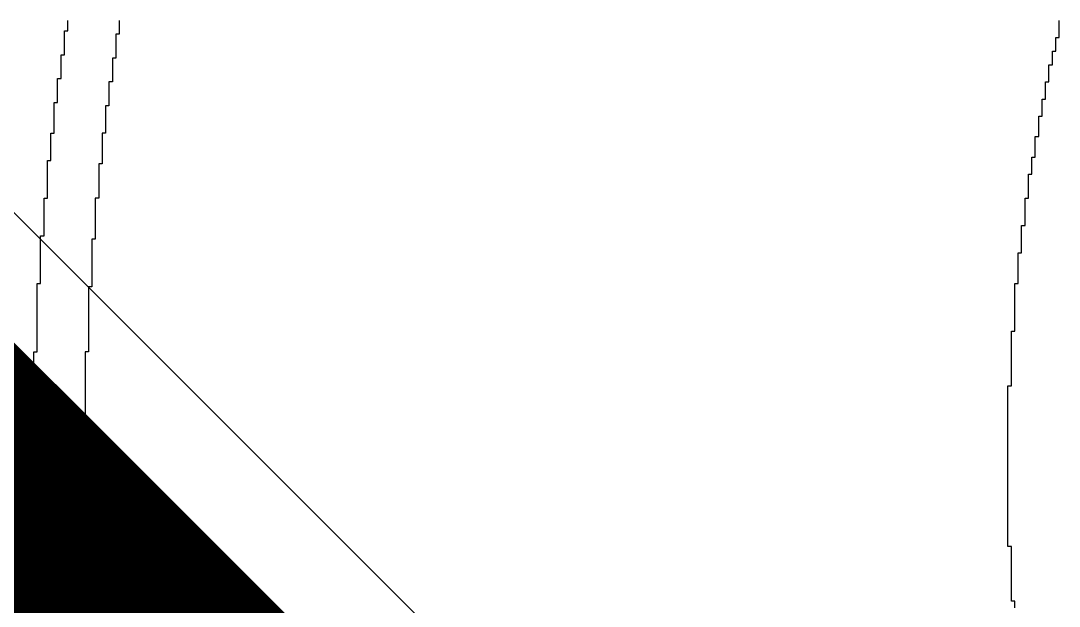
# Model space of a CAD drawing. Header units: millimetres. Extents: x 38.3 to 116.8, y 314 to 397.1.
# Drawn here: x 90.455 to 93.473, y 378.341 to 380.044 of the extents above; entities that cross this region are included whole.
import ezdxf

# ---------------------------------------------------------------- set-up
doc = ezdxf.new("R2010")
doc.units = ezdxf.units.MM
doc.layers.add('BottomLayer', color=5, linetype='Continuous')
doc.layers.add('TopOverlay', color=2, linetype='Continuous')

# ---------------------------------------------------------------- blocks, each defined once
blk = doc.blocks.new('4S6TMP_L____85')
at = {"layer": 'TopOverlay'}
for p, q in [((-8.3407, 1.3207), (-8.3407, 1.3307)), ((-8.1917, 1.3307), (-8.1917, 1.3207)), ((-5.4598, 1.3207), (-5.4598, 1.3307)), ((-8.3506, 1.2909), (-8.3506, 1.3009)), ((-8.3506, 1.3009), (-8.3407, 1.3009)), ((-8.3407, 1.3108), (-8.3407, 1.3207)), ((-8.3407, 1.3009), (-8.3407, 1.3108)), ((-8.1917, 1.3207), (-8.1917, 1.3108)), ((-8.1917, 1.3108), (-8.1917, 1.3009)), ((-8.1917, 1.3009), (-8.1917, 1.2909)), ((-5.4598, 1.3108), (-5.4598, 1.3207)), ((-5.4598, 1.3009), (-5.4598, 1.3108)), ((-5.4598, 1.2909), (-5.4598, 1.3009)), ((-8.3506, 1.281), (-8.3506, 1.2909)), ((-8.3506, 1.2711), (-8.3506, 1.281)), ((-8.3506, 1.2611), (-8.3506, 1.2711)), ((-8.1917, 1.2909), (-8.2016, 1.2909)), ((-8.2016, 1.2909), (-8.2016, 1.281)), ((-8.2016, 1.281), (-8.2016, 1.2711)), ((-8.2016, 1.2711), (-8.2016, 1.2611)), ((-5.4698, 1.2711), (-5.4698, 1.281)), ((-5.4698, 1.281), (-5.4598, 1.281)), ((-5.4698, 1.2611), (-5.4698, 1.2711)), ((-5.4598, 1.281), (-5.4598, 1.2909)), ((-8.3506, 1.2512), (-8.3506, 1.2611)), ((-8.3506, 1.2413), (-8.3506, 1.2512)), ((-8.3506, 1.2313), (-8.3506, 1.2413)), ((-8.2016, 1.2611), (-8.2016, 1.2512)), ((-8.2016, 1.2512), (-8.2016, 1.2413)), ((-8.2016, 1.2413), (-8.2016, 1.2313)), ((-5.4797, 1.2313), (-5.4797, 1.2413)), ((-5.4797, 1.2413), (-5.4698, 1.2413)), ((-5.4698, 1.2512), (-5.4698, 1.2611)), ((-5.4698, 1.2413), (-5.4698, 1.2512)), ((-8.3605, 1.2214), (-8.3605, 1.2313)), ((-8.3605, 1.2313), (-8.3506, 1.2313)), ((-8.3605, 1.2115), (-8.3605, 1.2214)), ((-8.3605, 1.2015), (-8.3605, 1.2115)), ((-8.2016, 1.2214), (-8.2115, 1.2214)), ((-8.2115, 1.2214), (-8.2115, 1.2115)), ((-8.2115, 1.2115), (-8.2115, 1.2015)), ((-8.2016, 1.2313), (-8.2016, 1.2214)), ((-5.4797, 1.2214), (-5.4797, 1.2313)), ((-5.4797, 1.2115), (-5.4797, 1.2214)), ((-5.4797, 1.2015), (-5.4797, 1.2115)), ((-8.3605, 1.1916), (-8.3605, 1.2015)), ((-8.3605, 1.1817), (-8.3605, 1.1916)), ((-8.3605, 1.1717), (-8.3605, 1.1817)), ((-8.2115, 1.2015), (-8.2115, 1.1916)), ((-8.2115, 1.1916), (-8.2115, 1.1817)), ((-8.2115, 1.1817), (-8.2115, 1.1717)), ((-5.4896, 1.1916), (-5.4896, 1.2015)), ((-5.4896, 1.2015), (-5.4797, 1.2015)), ((-5.4896, 1.1817), (-5.4896, 1.1916)), ((-5.4896, 1.1717), (-5.4896, 1.1817)), ((-8.3705, 1.1519), (-8.3705, 1.1618)), ((-8.3705, 1.1618), (-8.3605, 1.1618)), ((-8.3705, 1.1419), (-8.3705, 1.1519)), ((-8.3605, 1.1618), (-8.3605, 1.1717)), ((-8.2115, 1.1519), (-8.2215, 1.1519)), ((-8.2215, 1.1519), (-8.2215, 1.1419)), ((-8.2115, 1.1717), (-8.2115, 1.1618)), ((-8.2115, 1.1618), (-8.2115, 1.1519)), ((-5.4996, 1.1419), (-5.4996, 1.1519)), ((-5.4996, 1.1519), (-5.4896, 1.1519)), ((-5.4896, 1.1618), (-5.4896, 1.1717)), ((-5.4896, 1.1519), (-5.4896, 1.1618)), ((-8.3705, 1.132), (-8.3705, 1.1419)), ((-8.3705, 1.1221), (-8.3705, 1.132)), ((-8.3705, 1.1121), (-8.3705, 1.1221)), ((-8.2215, 1.1419), (-8.2215, 1.132)), ((-8.2215, 1.132), (-8.2215, 1.1221)), ((-8.2215, 1.1221), (-8.2215, 1.1121)), ((-5.4996, 1.132), (-5.4996, 1.1419)), ((-5.4996, 1.1221), (-5.4996, 1.132)), ((-5.4996, 1.1121), (-5.4996, 1.1221)), ((-8.3804, 1.0823), (-8.3804, 1.0923)), ((-8.3804, 1.0923), (-8.3705, 1.0923)), ((-8.3705, 1.1022), (-8.3705, 1.1121)), ((-8.3705, 1.0923), (-8.3705, 1.1022)), ((-8.2215, 1.1121), (-8.2215, 1.1022)), ((-8.2215, 1.1022), (-8.2215, 1.0923)), ((-8.2215, 1.0923), (-8.2215, 1.0823)), ((-5.5095, 1.0923), (-5.5095, 1.1022)), ((-5.5095, 1.1022), (-5.4996, 1.1022)), ((-5.5095, 1.0823), (-5.5095, 1.0923)), ((-5.4996, 1.1022), (-5.4996, 1.1121)), ((-8.3804, 1.0724), (-8.3804, 1.0823)), ((-8.3804, 1.0625), (-8.3804, 1.0724)), ((-8.3804, 1.0525), (-8.3804, 1.0625)), ((-8.2215, 1.0823), (-8.2314, 1.0823)), ((-8.2314, 1.0823), (-8.2314, 1.0724)), ((-8.2314, 1.0724), (-8.2314, 1.0625)), ((-8.2314, 1.0625), (-8.2314, 1.0525)), ((-5.5095, 1.0724), (-5.5095, 1.0823)), ((-5.5095, 1.0625), (-5.5095, 1.0724)), ((-5.5095, 1.0525), (-5.5095, 1.0625)), ((-8.3804, 1.0426), (-8.3804, 1.0525)), ((-8.3804, 1.0327), (-8.3804, 1.0426)), ((-8.3804, 1.0227), (-8.3804, 1.0327)), ((-8.2314, 1.0525), (-8.2314, 1.0426)), ((-8.2314, 1.0426), (-8.2314, 1.0327)), ((-8.2314, 1.0327), (-8.2314, 1.0227)), ((-5.5194, 1.0426), (-5.5194, 1.0525)), ((-5.5194, 1.0525), (-5.5095, 1.0525)), ((-5.5194, 1.0327), (-5.5194, 1.0426)), ((-5.5194, 1.0227), (-5.5194, 1.0327)), ((-8.3903, 0.9929), (-8.3903, 1.0029)), ((-8.3903, 1.0029), (-8.3804, 1.0029)), ((-8.3804, 1.0128), (-8.3804, 1.0227)), ((-8.3804, 1.0029), (-8.3804, 1.0128)), ((-8.2314, 1.0029), (-8.2413, 1.0029)), ((-8.2413, 1.0029), (-8.2413, 0.9929)), ((-8.2314, 1.0227), (-8.2314, 1.0128)), ((-8.2314, 1.0128), (-8.2314, 1.0029)), ((-5.5194, 1.0128), (-5.5194, 1.0227)), ((-5.5194, 1.0029), (-5.5194, 1.0128)), ((-5.5194, 0.9929), (-5.5194, 1.0029)), ((-8.3903, 0.983), (-8.3903, 0.9929)), ((-8.3903, 0.9731), (-8.3903, 0.983)), ((-8.3903, 0.9631), (-8.3903, 0.9731)), ((-8.2413, 0.9929), (-8.2413, 0.983)), ((-8.2413, 0.983), (-8.2413, 0.9731)), ((-8.2413, 0.9731), (-8.2413, 0.9631)), ((-5.5294, 0.983), (-5.5294, 0.9929)), ((-5.5294, 0.9929), (-5.5194, 0.9929)), ((-5.5294, 0.9731), (-5.5294, 0.983)), ((-5.5294, 0.9631), (-5.5294, 0.9731)), ((-8.3903, 0.9532), (-8.3903, 0.9631)), ((-8.3903, 0.9433), (-8.3903, 0.9532)), ((-8.3903, 0.9333), (-8.3903, 0.9433)), ((-8.2413, 0.9631), (-8.2413, 0.9532)), ((-8.2413, 0.9532), (-8.2413, 0.9433)), ((-8.2413, 0.9433), (-8.2413, 0.9333)), ((-5.5294, 0.9532), (-5.5294, 0.9631)), ((-5.5294, 0.9433), (-5.5294, 0.9532)), ((-5.5294, 0.9333), (-5.5294, 0.9433)), ((-8.4003, 0.9135), (-8.4003, 0.9234)), ((-8.4003, 0.9234), (-8.3903, 0.9234)), ((-8.4003, 0.9035), (-8.4003, 0.9135)), ((-8.3903, 0.9234), (-8.3903, 0.9333)), ((-8.2413, 0.9135), (-8.2513, 0.9135)), ((-8.2513, 0.9135), (-8.2513, 0.9035)), ((-8.2413, 0.9333), (-8.2413, 0.9234)), ((-8.2413, 0.9234), (-8.2413, 0.9135)), ((-5.5393, 0.9234), (-5.5393, 0.9333)), ((-5.5393, 0.9333), (-5.5294, 0.9333)), ((-5.5393, 0.9135), (-5.5393, 0.9234)), ((-5.5393, 0.9035), (-5.5393, 0.9135)), ((-8.4003, 0.8936), (-8.4003, 0.9035)), ((-8.4003, 0.8837), (-8.4003, 0.8936)), ((-8.4003, 0.8737), (-8.4003, 0.8837)), ((-8.2513, 0.9035), (-8.2513, 0.8936)), ((-8.2513, 0.8936), (-8.2513, 0.8837)), ((-8.2513, 0.8837), (-8.2513, 0.8737)), ((-5.5492, 0.8737), (-5.5492, 0.8837)), ((-5.5492, 0.8837), (-5.5393, 0.8837)), ((-5.5393, 0.8936), (-5.5393, 0.9035)), ((-5.5393, 0.8837), (-5.5393, 0.8936)), ((-8.4003, 0.8638), (-8.4003, 0.8737)), ((-8.4003, 0.8539), (-8.4003, 0.8638)), ((-8.4003, 0.8439), (-8.4003, 0.8539)), ((-8.2513, 0.8737), (-8.2513, 0.8638)), ((-8.2513, 0.8638), (-8.2513, 0.8539)), ((-8.2513, 0.8539), (-8.2513, 0.8439)), ((-5.5492, 0.8638), (-5.5492, 0.8737)), ((-5.5492, 0.8539), (-5.5492, 0.8638)), ((-5.5492, 0.8439), (-5.5492, 0.8539)), ((-8.4003, 0.834), (-8.4003, 0.8439)), ((-8.4003, 0.824), (-8.4003, 0.834)), ((-8.4003, 0.8141), (-8.4003, 0.824)), ((-8.2513, 0.8439), (-8.2513, 0.834)), ((-8.2513, 0.834), (-8.2513, 0.824)), ((-8.2513, 0.824), (-8.2513, 0.8141)), ((-5.5492, 0.834), (-5.5492, 0.8439)), ((-5.5492, 0.824), (-5.5492, 0.834)), ((-5.5492, 0.8141), (-5.5492, 0.824)), ((-8.4102, 0.8042), (-8.4102, 0.8141)), ((-8.4102, 0.8141), (-8.4003, 0.8141)), ((-8.4102, 0.7942), (-8.4102, 0.8042)), ((-8.4102, 0.7843), (-8.4102, 0.7942)), ((-8.2513, 0.8141), (-8.2612, 0.8141)), ((-8.2612, 0.8141), (-8.2612, 0.8042)), ((-8.2612, 0.8042), (-8.2612, 0.7942)), ((-8.2612, 0.7942), (-8.2612, 0.7843)), ((-5.5592, 0.8042), (-5.5592, 0.8141)), ((-5.5592, 0.8141), (-5.5492, 0.8141)), ((-5.5592, 0.7942), (-5.5592, 0.8042)), ((-5.5592, 0.7843), (-5.5592, 0.7942)), ((-8.4102, 0.7744), (-8.4102, 0.7843)), ((-8.4102, 0.7644), (-8.4102, 0.7744)), ((-8.4102, 0.7545), (-8.4102, 0.7644)), ((-8.4102, 0.7446), (-8.4102, 0.7545)), ((-8.2612, 0.7843), (-8.2612, 0.7744)), ((-8.2612, 0.7744), (-8.2612, 0.7644)), ((-8.2612, 0.7644), (-8.2612, 0.7545)), ((-8.2612, 0.7545), (-8.2612, 0.7446)), ((-5.5592, 0.7744), (-5.5592, 0.7843)), ((-5.5592, 0.7644), (-5.5592, 0.7744)), ((-5.5592, 0.7545), (-5.5592, 0.7644)), ((-5.5592, 0.7446), (-5.5592, 0.7545)), ((-8.4102, 0.7346), (-8.4102, 0.7446)), ((-8.4102, 0.7247), (-8.4102, 0.7346)), ((-8.4102, 0.7148), (-8.4102, 0.7247)), ((-8.2612, 0.7446), (-8.2612, 0.7346)), ((-8.2612, 0.7346), (-8.2612, 0.7247)), ((-8.2612, 0.7247), (-8.2612, 0.7148)), ((-5.5691, 0.7247), (-5.5691, 0.7346)), ((-5.5691, 0.7346), (-5.5592, 0.7346)), ((-5.5691, 0.7148), (-5.5691, 0.7247)), ((-5.5592, 0.7346), (-5.5592, 0.7446)), ((-8.4201, 0.6949), (-8.4201, 0.7048)), ((-8.4201, 0.7048), (-8.4102, 0.7048)), ((-8.4201, 0.685), (-8.4201, 0.6949)), ((-8.4102, 0.7048), (-8.4102, 0.7148)), ((-8.2612, 0.6949), (-8.2711, 0.6949)), ((-8.2711, 0.6949), (-8.2711, 0.685)), ((-8.2612, 0.7148), (-8.2612, 0.7048)), ((-8.2612, 0.7048), (-8.2612, 0.6949)), ((-5.5691, 0.7048), (-5.5691, 0.7148)), ((-5.5691, 0.6949), (-5.5691, 0.7048)), ((-5.5691, 0.685), (-5.5691, 0.6949)), ((-8.4201, 0.675), (-8.4201, 0.685)), ((-8.4201, 0.6651), (-8.4201, 0.675)), ((-8.4201, 0.6552), (-8.4201, 0.6651)), ((-8.2711, 0.685), (-8.2711, 0.675)), ((-8.2711, 0.675), (-8.2711, 0.6651)), ((-8.2711, 0.6651), (-8.2711, 0.6552)), ((-5.5691, 0.675), (-5.5691, 0.685)), ((-5.5691, 0.6651), (-5.5691, 0.675)), ((-5.5691, 0.6552), (-5.5691, 0.6651)), ((-8.4201, 0.6452), (-8.4201, 0.6552)), ((-8.4201, 0.6353), (-8.4201, 0.6452)), ((-8.4201, 0.6254), (-8.4201, 0.6353)), ((-8.2711, 0.6552), (-8.2711, 0.6452)), ((-8.2711, 0.6452), (-8.2711, 0.6353)), ((-8.2711, 0.6353), (-8.2711, 0.6254)), ((-5.579, 0.6452), (-5.579, 0.6552)), ((-5.579, 0.6552), (-5.5691, 0.6552)), ((-5.579, 0.6353), (-5.579, 0.6452)), ((-5.579, 0.6254), (-5.579, 0.6353)), ((-8.4201, 0.6154), (-8.4201, 0.6254)), ((-8.4201, 0.6055), (-8.4201, 0.6154)), ((-8.4201, 0.5956), (-8.4201, 0.6055)), ((-8.2711, 0.6254), (-8.2711, 0.6154)), ((-8.2711, 0.6154), (-8.2711, 0.6055)), ((-8.2711, 0.6055), (-8.2711, 0.5956)), ((-5.579, 0.6154), (-5.579, 0.6254)), ((-5.579, 0.6055), (-5.579, 0.6154)), ((-5.579, 0.5956), (-5.579, 0.6055)), ((-8.4201, 0.5856), (-8.4201, 0.5956)), ((-8.4201, 0.5757), (-8.4201, 0.5856)), ((-8.4201, 0.5658), (-8.4201, 0.5757)), ((-8.2711, 0.5956), (-8.2711, 0.5856)), ((-8.2711, 0.5856), (-8.2711, 0.5757)), ((-8.2711, 0.5757), (-8.2711, 0.5658)), ((-5.579, 0.5856), (-5.579, 0.5956)), ((-5.579, 0.5757), (-5.579, 0.5856)), ((-5.579, 0.5658), (-5.579, 0.5757)), ((-8.4301, 0.5558), (-8.4301, 0.5658)), ((-8.4301, 0.5658), (-8.4201, 0.5658)), ((-8.4301, 0.5459), (-8.4301, 0.5558)), ((-8.4301, 0.536), (-8.4301, 0.5459)), ((-8.2711, 0.5558), (-8.2811, 0.5558)), ((-8.2811, 0.5558), (-8.2811, 0.5459)), ((-8.2811, 0.5459), (-8.2811, 0.536)), ((-8.2711, 0.5658), (-8.2711, 0.5558)), ((-5.589, 0.5558), (-5.589, 0.5658)), ((-5.589, 0.5658), (-5.579, 0.5658)), ((-5.589, 0.5459), (-5.589, 0.5558)), ((-5.589, 0.536), (-5.589, 0.5459)), ((-8.4301, 0.526), (-8.4301, 0.536)), ((-8.4301, 0.5161), (-8.4301, 0.526)), ((-8.4301, 0.5062), (-8.4301, 0.5161)), ((-8.2811, 0.536), (-8.2811, 0.526)), ((-8.2811, 0.526), (-8.2811, 0.5161)), ((-8.2811, 0.5161), (-8.2811, 0.5062)), ((-5.589, 0.526), (-5.589, 0.536)), ((-5.589, 0.5161), (-5.589, 0.526)), ((-5.589, 0.5062), (-5.589, 0.5161)), ((-8.4301, 0.4962), (-8.4301, 0.5062)), ((-8.4301, 0.4863), (-8.4301, 0.4962)), ((-8.4301, 0.4764), (-8.4301, 0.4863)), ((-8.2811, 0.5062), (-8.2811, 0.4962)), ((-8.2811, 0.4962), (-8.2811, 0.4863)), ((-8.2811, 0.4863), (-8.2811, 0.4764)), ((-5.589, 0.4962), (-5.589, 0.5062)), ((-5.589, 0.4863), (-5.589, 0.4962)), ((-5.589, 0.4764), (-5.589, 0.4863)), ((-8.4301, 0.4664), (-8.4301, 0.4764)), ((-8.4301, 0.4565), (-8.4301, 0.4664)), ((-8.4301, 0.4466), (-8.4301, 0.4565)), ((-8.2811, 0.4764), (-8.2811, 0.4664)), ((-8.2811, 0.4664), (-8.2811, 0.4565)), ((-8.2811, 0.4565), (-8.2811, 0.4466)), ((-5.589, 0.4664), (-5.589, 0.4764)), ((-5.589, 0.4565), (-5.589, 0.4664)), ((-5.589, 0.4466), (-5.589, 0.4565)), ((-8.4301, 0.4366), (-8.4301, 0.4466)), ((-8.4301, 0.4267), (-8.4301, 0.4366)), ((-8.4301, 0.4168), (-8.4301, 0.4267)), ((-8.2811, 0.4466), (-8.2811, 0.4366)), ((-8.2811, 0.4366), (-8.2811, 0.4267)), ((-8.2811, 0.4267), (-8.2811, 0.4168)), ((-5.5989, 0.4168), (-5.5989, 0.4267)), ((-5.5989, 0.4267), (-5.589, 0.4267)), ((-5.589, 0.4366), (-5.589, 0.4466)), ((-5.589, 0.4267), (-5.589, 0.4366)), ((-8.4301, 0.4068), (-8.4301, 0.4168)), ((-8.4301, 0.3969), (-8.4301, 0.4068)), ((-8.4301, 0.387), (-8.4301, 0.3969)), ((-8.2811, 0.4168), (-8.2811, 0.4068)), ((-8.2811, 0.4068), (-8.2811, 0.3969)), ((-8.2811, 0.3969), (-8.2811, 0.387)), ((-5.5989, 0.4068), (-5.5989, 0.4168)), ((-5.5989, 0.3969), (-5.5989, 0.4068)), ((-5.5989, 0.387), (-5.5989, 0.3969)), ((-8.44, 0.3572), (-8.44, 0.3671)), ((-8.44, 0.3671), (-8.4301, 0.3671)), ((-8.4301, 0.377), (-8.4301, 0.387)), ((-8.4301, 0.3671), (-8.4301, 0.377)), ((-8.2811, 0.3671), (-8.291, 0.3671)), ((-8.291, 0.3671), (-8.291, 0.3572)), ((-8.2811, 0.387), (-8.2811, 0.377)), ((-8.2811, 0.377), (-8.2811, 0.3671)), ((-5.5989, 0.377), (-5.5989, 0.387)), ((-5.5989, 0.3671), (-5.5989, 0.377)), ((-5.5989, 0.3572), (-5.5989, 0.3671)), ((-8.44, 0.3472), (-8.44, 0.3572)), ((-8.44, 0.3373), (-8.44, 0.3472)), ((-8.44, 0.3274), (-8.44, 0.3373)), ((-8.291, 0.3572), (-8.291, 0.3472)), ((-8.291, 0.3472), (-8.291, 0.3373)), ((-8.291, 0.3373), (-8.291, 0.3274)), ((-5.5989, 0.3472), (-5.5989, 0.3572)), ((-5.5989, 0.3373), (-5.5989, 0.3472)), ((-5.5989, 0.3274), (-5.5989, 0.3373)), ((-8.44, 0.3174), (-8.44, 0.3274)), ((-8.44, 0.3075), (-8.44, 0.3174)), ((-8.44, 0.2976), (-8.44, 0.3075)), ((-8.291, 0.3274), (-8.291, 0.3174)), ((-8.291, 0.3174), (-8.291, 0.3075)), ((-8.291, 0.3075), (-8.291, 0.2976)), ((-5.5989, 0.3174), (-5.5989, 0.3274)), ((-5.5989, 0.3075), (-5.5989, 0.3174)), ((-5.5989, 0.2976), (-5.5989, 0.3075)), ((-8.44, 0.2876), (-8.44, 0.2976)), ((-8.44, 0.2777), (-8.44, 0.2876)), ((-8.44, 0.2677), (-8.44, 0.2777)), ((-8.291, 0.2976), (-8.291, 0.2876)), ((-8.291, 0.2876), (-8.291, 0.2777)), ((-8.291, 0.2777), (-8.291, 0.2677)), ((-5.5989, 0.2876), (-5.5989, 0.2976)), ((-5.5989, 0.2777), (-5.5989, 0.2876)), ((-5.5989, 0.2677), (-5.5989, 0.2777)), ((-8.44, 0.2578), (-8.44, 0.2677)), ((-8.44, 0.2479), (-8.44, 0.2578)), ((-8.44, 0.2379), (-8.44, 0.2479)), ((-8.291, 0.2677), (-8.291, 0.2578)), ((-8.291, 0.2578), (-8.291, 0.2479)), ((-8.291, 0.2479), (-8.291, 0.2379)), ((-5.6088, 0.2578), (-5.6088, 0.2677)), ((-5.6088, 0.2677), (-5.5989, 0.2677)), ((-5.6088, 0.2479), (-5.6088, 0.2578)), ((-5.6088, 0.2379), (-5.6088, 0.2479)), ((-8.44, 0.228), (-8.44, 0.2379)), ((-8.44, 0.2181), (-8.44, 0.228)), ((-8.44, 0.2081), (-8.44, 0.2181)), ((-8.291, 0.2379), (-8.291, 0.228)), ((-8.291, 0.228), (-8.291, 0.2181)), ((-8.291, 0.2181), (-8.291, 0.2081)), ((-5.6088, 0.228), (-5.6088, 0.2379)), ((-5.6088, 0.2181), (-5.6088, 0.228)), ((-5.6088, 0.2081), (-5.6088, 0.2181)), ((-8.44, 0.1982), (-8.44, 0.2081)), ((-8.44, 0.1883), (-8.44, 0.1982)), ((-8.44, 0.1783), (-8.44, 0.1883)), ((-8.291, 0.2081), (-8.291, 0.1982)), ((-8.291, 0.1982), (-8.291, 0.1883)), ((-8.291, 0.1883), (-8.291, 0.1783)), ((-5.6088, 0.1982), (-5.6088, 0.2081)), ((-5.6088, 0.1883), (-5.6088, 0.1982)), ((-5.6088, 0.1783), (-5.6088, 0.1883)), ((-8.44, 0.1684), (-8.44, 0.1783)), ((-8.44, 0.1585), (-8.44, 0.1684)), ((-8.44, 0.1485), (-8.44, 0.1585)), ((-8.291, 0.1783), (-8.291, 0.1684)), ((-8.291, 0.1684), (-8.291, 0.1585)), ((-8.291, 0.1585), (-8.291, 0.1485)), ((-5.6088, 0.1684), (-5.6088, 0.1783)), ((-5.6088, 0.1585), (-5.6088, 0.1684)), ((-5.6088, 0.1485), (-5.6088, 0.1585)), ((-8.44, 0.1386), (-8.44, 0.1485)), ((-8.44, 0.1287), (-8.44, 0.1386)), ((-8.44, 0.1187), (-8.44, 0.1287)), ((-8.291, 0.1485), (-8.291, 0.1386)), ((-8.291, 0.1386), (-8.291, 0.1287)), ((-8.291, 0.1287), (-8.291, 0.1187)), ((-5.6088, 0.1386), (-5.6088, 0.1485)), ((-5.6088, 0.1287), (-5.6088, 0.1386)), ((-5.6088, 0.1187), (-5.6088, 0.1287)), ((-8.44, 0.1088), (-8.44, 0.1187)), ((-8.44, 0.0989), (-8.44, 0.1088)), ((-8.44, 0.0889), (-8.44, 0.0989)), ((-8.291, 0.1187), (-8.291, 0.1088)), ((-8.291, 0.1088), (-8.291, 0.0989)), ((-8.291, 0.0989), (-8.291, 0.0889)), ((-5.6088, 0.1088), (-5.6088, 0.1187)), ((-5.6088, 0.0989), (-5.6088, 0.1088)), ((-5.6088, 0.0889), (-5.6088, 0.0989)), ((-8.44, 0.079), (-8.44, 0.0889)), ((-8.44, 0.0691), (-8.44, 0.079)), ((-8.44, 0.0591), (-8.44, 0.0691)), ((-8.291, 0.0889), (-8.291, 0.079)), ((-8.291, 0.079), (-8.291, 0.0691)), ((-8.291, 0.0691), (-8.291, 0.0591)), ((-5.6088, 0.079), (-5.6088, 0.0889)), ((-5.6088, 0.0691), (-5.6088, 0.079)), ((-5.6088, 0.0591), (-5.6088, 0.0691)), ((-8.44, 0.0492), (-8.44, 0.0591)), ((-8.44, 0.0393), (-8.44, 0.0492)), ((-8.44, 0.0293), (-8.44, 0.0393)), ((-8.291, 0.0591), (-8.291, 0.0492)), ((-8.291, 0.0492), (-8.291, 0.0393)), ((-8.291, 0.0393), (-8.291, 0.0293)), ((-5.6088, 0.0492), (-5.6088, 0.0591)), ((-5.6088, 0.0393), (-5.6088, 0.0492)), ((-5.6088, 0.0293), (-5.6088, 0.0393)), ((-8.44, 0.0194), (-8.44, 0.0293)), ((-8.44, 0.0095), (-8.44, 0.0194)), ((-8.44, -0.0005), (-8.44, 0.0095)), ((-8.291, 0.0293), (-8.291, 0.0194)), ((-8.291, 0.0194), (-8.291, 0.0095)), ((-8.291, 0.0095), (-8.291, -0.0005)), ((-5.6088, 0.0194), (-5.6088, 0.0293)), ((-5.6088, 0.0095), (-5.6088, 0.0194)), ((-5.6088, -0.0005), (-5.6088, 0.0095)), ((-8.44, -0.0104), (-8.44, -0.0005)), ((-8.44, -0.0203), (-8.44, -0.0104)), ((-8.44, -0.0303), (-8.44, -0.0203)), ((-8.291, -0.0005), (-8.291, -0.0104)), ((-8.291, -0.0104), (-8.291, -0.0203)), ((-8.291, -0.0203), (-8.291, -0.0303)), ((-5.6088, -0.0104), (-5.6088, -0.0005)), ((-5.6088, -0.0203), (-5.6088, -0.0104)), ((-5.6088, -0.0303), (-5.6088, -0.0203)), ((-8.44, -0.0402), (-8.44, -0.0303)), ((-8.44, -0.0501), (-8.44, -0.0402)), ((-8.44, -0.0601), (-8.44, -0.0501)), ((-8.44, -0.07), (-8.44, -0.0601)), ((-8.291, -0.0303), (-8.291, -0.0402)), ((-8.291, -0.0402), (-8.291, -0.0501)), ((-8.291, -0.0501), (-8.291, -0.0601)), ((-8.291, -0.0601), (-8.291, -0.07)), ((-5.6088, -0.0402), (-5.6088, -0.0303)), ((-5.6088, -0.0501), (-5.6088, -0.0402)), ((-5.6088, -0.0601), (-5.6088, -0.0501)), ((-5.6088, -0.07), (-5.6088, -0.0601)), ((-8.44, -0.0799), (-8.44, -0.07)), ((-8.44, -0.0899), (-8.44, -0.0799)), ((-8.44, -0.0998), (-8.44, -0.0899)), ((-8.291, -0.07), (-8.291, -0.0799)), ((-8.291, -0.0799), (-8.291, -0.0899)), ((-8.291, -0.0899), (-8.291, -0.0998)), ((-5.6088, -0.0799), (-5.6088, -0.07)), ((-5.6088, -0.0899), (-5.6088, -0.0799)), ((-5.6088, -0.0998), (-5.6088, -0.0899)), ((-8.44, -0.1097), (-8.44, -0.0998)), ((-8.44, -0.1197), (-8.44, -0.1097)), ((-8.44, -0.1296), (-8.44, -0.1197)), ((-8.291, -0.0998), (-8.291, -0.1097)), ((-8.291, -0.1097), (-8.291, -0.1197)), ((-8.291, -0.1197), (-8.291, -0.1296)), ((-5.6088, -0.1097), (-5.6088, -0.0998)), ((-5.6088, -0.1197), (-5.6088, -0.1097)), ((-5.6088, -0.1296), (-5.6088, -0.1197)), ((-8.44, -0.1395), (-8.44, -0.1296)), ((-8.44, -0.1495), (-8.44, -0.1395)), ((-8.44, -0.1594), (-8.44, -0.1495)), ((-8.291, -0.1296), (-8.291, -0.1395)), ((-8.291, -0.1395), (-8.291, -0.1495)), ((-8.291, -0.1495), (-8.291, -0.1594)), ((-5.6088, -0.1395), (-5.6088, -0.1296)), ((-5.6088, -0.1495), (-5.6088, -0.1395)), ((-5.6088, -0.1594), (-5.6088, -0.1495)), ((-8.44, -0.1693), (-8.44, -0.1594)), ((-8.44, -0.1793), (-8.44, -0.1693)), ((-8.44, -0.1892), (-8.44, -0.1793)), ((-8.291, -0.1594), (-8.291, -0.1693)), ((-8.291, -0.1693), (-8.291, -0.1793)), ((-8.291, -0.1793), (-8.291, -0.1892)), ((-5.6088, -0.1693), (-5.6088, -0.1594)), ((-5.6088, -0.1793), (-5.6088, -0.1693)), ((-5.6088, -0.1892), (-5.6088, -0.1793)), ((-8.44, -0.1991), (-8.44, -0.1892)), ((-8.44, -0.2091), (-8.44, -0.1991)), ((-8.44, -0.219), (-8.44, -0.2091)), ((-8.291, -0.1892), (-8.291, -0.1991)), ((-8.291, -0.1991), (-8.291, -0.2091)), ((-8.291, -0.2091), (-8.291, -0.219)), ((-5.6088, -0.1991), (-5.6088, -0.1892)), ((-5.5989, -0.1991), (-5.6088, -0.1991)), ((-5.5989, -0.2091), (-5.5989, -0.1991)), ((-5.5989, -0.219), (-5.5989, -0.2091)), ((-8.44, -0.2289), (-8.44, -0.219)), ((-8.44, -0.2389), (-8.44, -0.2289)), ((-8.44, -0.2488), (-8.44, -0.2389)), ((-8.291, -0.219), (-8.291, -0.2289)), ((-8.291, -0.2289), (-8.291, -0.2389)), ((-8.291, -0.2389), (-8.291, -0.2488)), ((-5.5989, -0.2289), (-5.5989, -0.219)), ((-5.5989, -0.2389), (-5.5989, -0.2289)), ((-5.5989, -0.2488), (-5.5989, -0.2389)), ((-8.44, -0.2587), (-8.44, -0.2488)), ((-8.44, -0.2687), (-8.44, -0.2587)), ((-8.44, -0.2786), (-8.44, -0.2687)), ((-8.291, -0.2488), (-8.291, -0.2587)), ((-8.291, -0.2587), (-8.291, -0.2687)), ((-8.291, -0.2687), (-8.291, -0.2786)), ((-5.5989, -0.2587), (-5.5989, -0.2488)), ((-5.5989, -0.2687), (-5.5989, -0.2587)), ((-5.5989, -0.2786), (-5.5989, -0.2687)), ((-8.44, -0.2885), (-8.44, -0.2786)), ((-8.44, -0.2985), (-8.44, -0.2885)), ((-8.4301, -0.2985), (-8.44, -0.2985)), ((-8.4301, -0.3084), (-8.4301, -0.2985)), ((-8.291, -0.2786), (-8.291, -0.2885)), ((-8.291, -0.2885), (-8.291, -0.2985)), ((-8.291, -0.2985), (-8.2811, -0.2985)), ((-8.2811, -0.2985), (-8.2811, -0.3084)), ((-5.5989, -0.2885), (-5.5989, -0.2786)), ((-5.5989, -0.2985), (-5.5989, -0.2885)), ((-5.5989, -0.3084), (-5.5989, -0.2985)), ((-8.4301, -0.3183), (-8.4301, -0.3084)), ((-8.4301, -0.3283), (-8.4301, -0.3183)), ((-8.4301, -0.3382), (-8.4301, -0.3283)), ((-8.2811, -0.3084), (-8.2811, -0.3183)), ((-8.2811, -0.3183), (-8.2811, -0.3283)), ((-8.2811, -0.3283), (-8.2811, -0.3382)), ((-5.5989, -0.3183), (-5.5989, -0.3084)), ((-5.5989, -0.3283), (-5.5989, -0.3183)), ((-5.5989, -0.3382), (-5.5989, -0.3283)), ((-8.4301, -0.3482), (-8.4301, -0.3382)), ((-8.4301, -0.3581), (-8.4301, -0.3482)), ((-8.4301, -0.368), (-8.4301, -0.3581)), ((-8.2811, -0.3382), (-8.2811, -0.3482)), ((-8.2811, -0.3482), (-8.2811, -0.3581)), ((-8.2811, -0.3581), (-8.2811, -0.368)), ((-5.5989, -0.3482), (-5.5989, -0.3382)), ((-5.5989, -0.3581), (-5.5989, -0.3482)), ((-5.589, -0.3581), (-5.5989, -0.3581)), ((-5.589, -0.368), (-5.589, -0.3581)), ((-8.4301, -0.378), (-8.4301, -0.368)), ((-8.2811, -0.368), (-8.2811, -0.378)), ((-5.589, -0.378), (-5.589, -0.368))]:
    blk.add_line(p, q, dxfattribs=at)

msp = doc.modelspace()

# ---------------------------------------------------------------- linework, layer by layer
at = {"layer": 'BottomLayer'}
msp.add_line((92.2759, 377.6449), (89.8775, 380.0434), dxfattribs=at)
at = {"layer": 'BottomLayer', "const_width": 0.754}
msp.add_lwpolyline([(89.4225, 379.5885), (91.821, 377.19)], dxfattribs=at)

# ---------------------------------------------------------------- block references
msp.add_blockref('4S6TMP_L____85', (98.933, 378.714))

doc.saveas('drawing.dxf')
